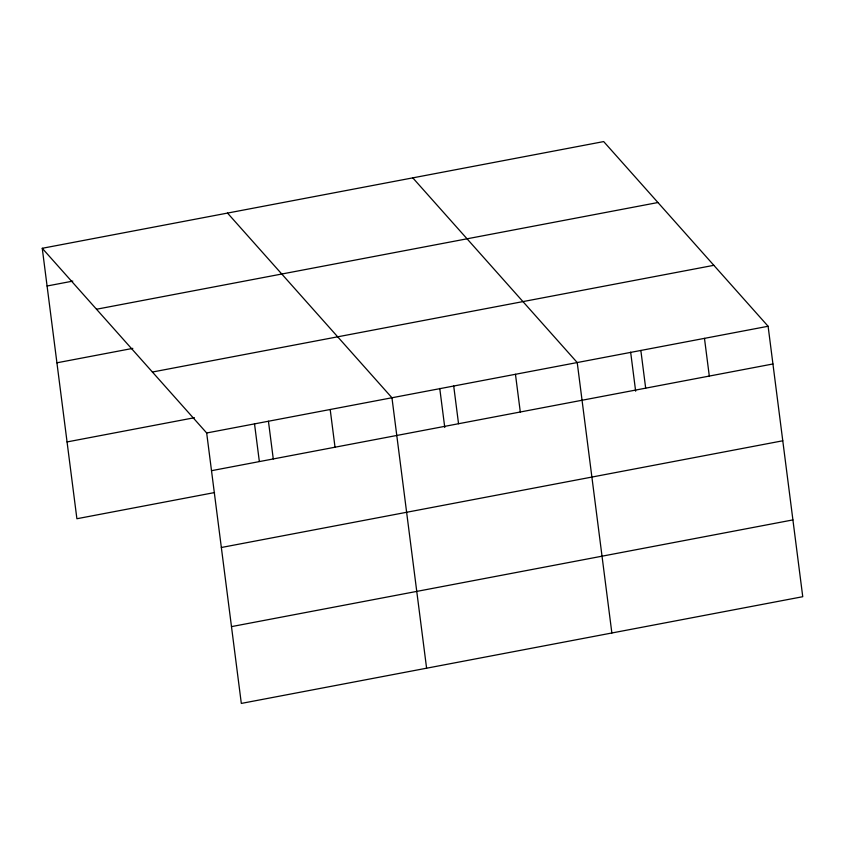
<?xml version="1.0" encoding="UTF-8"?>
<svg xmlns="http://www.w3.org/2000/svg" width="845" height="845" viewBox="0 0 845 845"><rect width="100%" height="100%" fill="white"/><g stroke="black" fill="none" stroke-linecap="round" stroke-linejoin="round"><path stroke-width="1.27" d="M42.25 248.293L603.679 141.58L768.105 326.265L802.75 596.707L241.321 703.42L206.676 432.978L42.25 248.293L76.895 518.735L214.556 492.561M47.077 286.001L72.807 281.11M96.51 309.238L657.938 202.525M56.921 362.801L132.823 348.372M152.417 372.032L713.845 265.319M67.051 441.935L194.424 417.715M206.676 432.978L768.105 326.265M211.514 470.686L772.932 363.973M221.348 547.497L782.776 440.784M231.488 626.62L792.916 519.907M412.793 177.862L577.219 362.547L611.864 632.989M227.516 213.077L391.953 397.763L426.598 668.205M704.476 338.359L709.304 376.067M640.848 350.453L645.675 388.161M630.645 352.143L635.651 391.193M515.461 374.293L520.298 412.001M453.712 386.028L458.539 423.736M439.759 388.425L444.766 427.475M330.194 409.508L335.021 447.216M268.435 421.243L273.273 458.951M254.493 423.641L259.33 461.391"/></g></svg>
